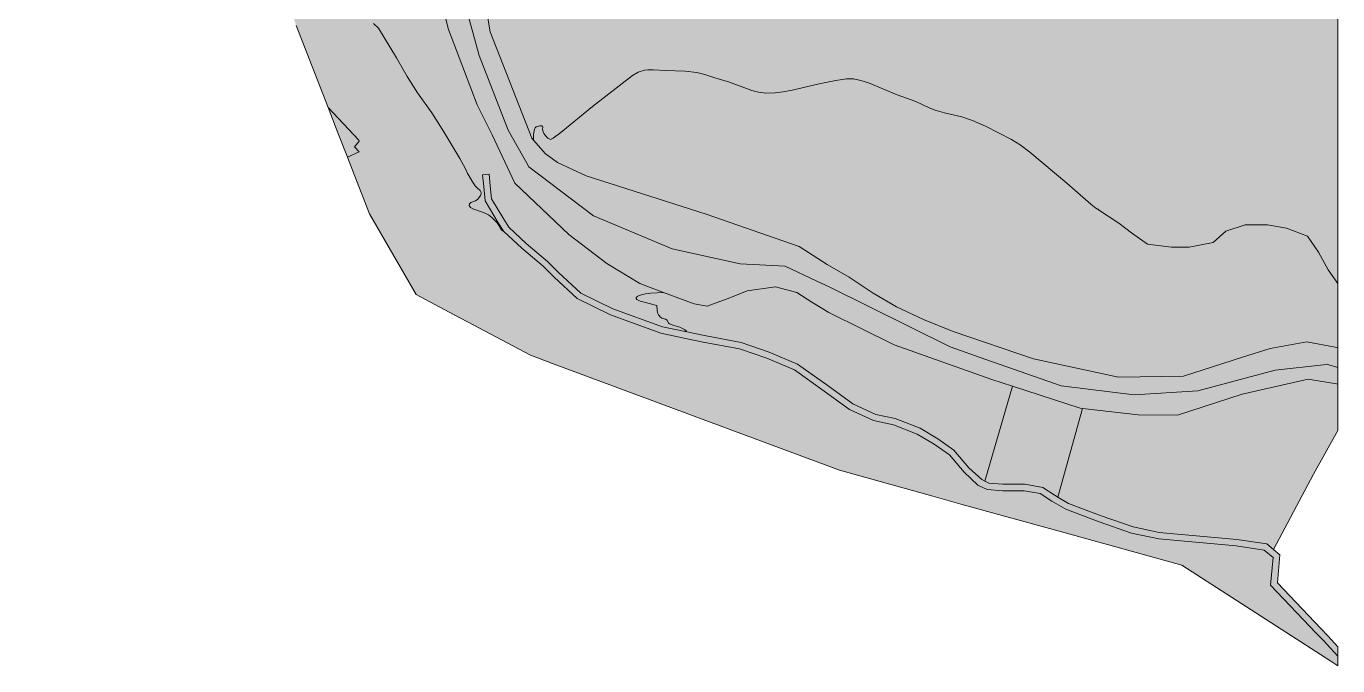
# Model space of a CAD drawing. Header units: metres. Extents: x 541853 to 549675, y 1832829 to 1845715.
# Drawn here: x 548671 to 549675, y 1844516 to 1845006 of the extents above; entities that cross this region are included whole.
import ezdxf

# ---------------------------------------------------------------- set-up
doc = ezdxf.new("R2010")
doc.units = ezdxf.units.M
doc.header["$MEASUREMENT"] = 0
doc.layers.add('1', color=7, linetype='Continuous', lineweight=0)

msp = doc.modelspace()

# ---------------------------------------------------------------- hatches: boundary and pattern name
at = {"layer": '1', "linetype": 'Continuous', "lineweight": 0}
for color, points in [(92, [(549675.36, 1844808.9), (549668.01, 1844819.385), (549660.66, 1844832.855), (549652.08, 1844845.11), (549636.18, 1844851.23), (549621.48, 1844853.675), (549604.32, 1844853.675), (549589.62, 1844848.785), (549579.84, 1844840.205), (549561.45, 1844836.53), (549547.98, 1844836.53), (549529.62, 1844838.975), (549517.35, 1844847.555), (549507.57, 1844854.905), (549491.97, 1844865.285), (549492.03, 1844865.765), (549491.31, 1844865.825), (549490.05, 1844866.515), (549486.09, 1844869.575), (549467.79, 1844885.745), (549439.53, 1844909.295), (549432.03, 1844914.995), (549425.55, 1844919.03), (549405.6, 1844929.215), (549395.64, 1844933.655), (549387.39, 1844936.4), (549374.07, 1844939.46), (549366.96, 1844941.485), (549362.49, 1844943.255), (549352.26, 1844948.22), (549337.98, 1844953.26), (549315.84, 1844962.395), (549309.96, 1844964.375), (549304.44, 1844965.485), (549299.1, 1844965.455), (549290.97, 1844964.27), (549278.07, 1844961.69), (549257.4, 1844956.935), (549250.53, 1844955.585), (549244.44, 1844954.835), (549237.39, 1844954.655), (549231.63, 1844955.345), (549226.59, 1844956.515), (549209.49, 1844963.025), (549198.21, 1844966.415), (549190.62, 1844968.965), (549184.41, 1844970.51), (549175.41, 1844971.44), (549160.29, 1844971.875), (549151.02, 1844972.52), (549146.76, 1844972.535), (549144.3, 1844972.205), (549139.59, 1844970.69), (549135.12, 1844968.005), (549104.58, 1844944.275), (549080.13, 1844924.325), (549074.49, 1844920.215), (549072.96, 1844919.285), (549072.21, 1844919.105), (549070.41, 1844920.095), (549069.24, 1844921.085), (549067.11, 1844923.755), (549066.33, 1844925.705), (549066.21, 1844927.085), (549066.51, 1844928.465), (549066.24, 1844929.065), (549065.61, 1844929.5), (549064.11, 1844929.65), (549061.32, 1844928.795), (549060.48, 1844928.045), (549059.97, 1844927.085), (549059.31, 1844923.11), (549059.25, 1844918.685), (549057.93, 1844920.23), (549026.22, 1845001.575), (549018.81, 1845045.345), (549015.27, 1845058.725), (549011.28, 1845072.465), (549003.51, 1845083.745), (548994.06, 1845095.655), (548997.42, 1845091.425), (549000.57, 1845091.2), (549002.85, 1845091.5), (549004.14, 1845091.95), (549007.53, 1845093.825), (549009, 1845094.08), (549014.79, 1845094.035), (549017.91, 1845093.735), (549021.69, 1845092.985), (549024.18, 1845092.985), (549034.77, 1845095.67), (549039.18, 1845097.89), (549040.8, 1845098.19), (549042.24, 1845097.845), (549044.61, 1845095.475), (549046.17, 1845094.8), (549050.94, 1845094.125), (549053.64, 1845093.465), (549056.43, 1845093.315), (549058.53, 1845093.825), (549059.58, 1845094.44), (549059.76, 1845094.68), (549058.47, 1845091.62), (549058.02, 1845089.43), (549058.29, 1845087.525), (549059.07, 1845086.25), (549059.85, 1845085.515), (549061.41, 1845084.555), (549064.14, 1845083.565), (549067.44, 1845082.815), (549071.13, 1845082.425), (549075.51, 1845082.455), (549079.41, 1845082.845), (549082.8, 1845083.595), (549085.56, 1845084.63), (549087.27, 1845085.545), (549089.67, 1845087.255), (549091.08, 1845088.59), (549092.97, 1845090.825), (549094.89, 1845093.72), (549097.38, 1845099.6), (549100.68, 1845114.525), (549103.59, 1845124.395), (549106.38, 1845130.965), (549114.45, 1845145.755), (549121.2, 1845159.165), (549129, 1845173.88), (549133.02, 1845180.27), (549141.93, 1845192.735), (549146.82, 1845198.375), (549153.48, 1845204.18), (549191.4, 1845232.35), (549196.89, 1845236.805), (549202.89, 1845242.265), (549206.67, 1845244.785), (549211.2, 1845246.63), (549215.76, 1845247.77), (549220.56, 1845248.325), (549226.32, 1845248.52), (549230.01, 1845248.325), (549234.66, 1845247.305), (549237.81, 1845245.85), (549239.76, 1845244.395), (549240.99, 1845242.97), (549242.13, 1845240.9), (549244.95, 1845232.935), (549248.94, 1845224.715), (549252.51, 1845215.445), (549253.8, 1845210.135), (549254.76, 1845200.205), (549255.81, 1845196.68), (549257.28, 1845194.61), (549258.96, 1845193.185), (549260.94, 1845192.165), (549262.65, 1845191.835), (549264.24, 1845191.85), (549266.46, 1845192.255), (549271.05, 1845193.95), (549275.61, 1845196.41), (549279.24, 1845198.765), (549284.31, 1845202.47), (549290.13, 1845207.195), (549307.86, 1845223.155), (549314.28, 1845228.495), (549318.54, 1845231.555), (549322.29, 1845233.88), (549324.27, 1845234.765), (549325.08, 1845234.78), (549325.23, 1845234.54), (549325.44, 1845234.015), (549325.14, 1845232.425), (549322.44, 1845223.485), (549320.34, 1845217.605), (549318.03, 1845212.4), (549312.99, 1845203.385), (549309.6, 1845198.42), (549304.71, 1845192), (549299.94, 1845186.375), (549293.1, 1845178.89), (549280.89, 1845166.575), (549272.58, 1845159.27), (549252.36, 1845142.845), (549249.36, 1845140.1), (549246.3, 1845136.56), (549244.92, 1845134.325), (549243.72, 1845131.685), (549243.09, 1845128.625), (549243.15, 1845126.345), (549243.6, 1845124.05), (549244.44, 1845121.815), (549245.58, 1845119.61), (549247.26, 1845117.135), (549249.39, 1845114.855), (549252.45, 1845112.56), (549256.5, 1845110.355), (549263.76, 1845107.52), (549276.96, 1845104.025), (549283.17, 1845102.03), (549287.37, 1845100.215), (549291.78, 1845097.845), (549295.35, 1845095.355), (549298.92, 1845092.13), (549304.95, 1845085.755), (549314.04, 1845075.075), (549318.99, 1845070.335), (549325.08, 1845065.925), (549334.41, 1845060.825), (549342.21, 1845057.3), (549357.54, 1845051.195), (549366.69, 1845047.13), (549371.19, 1845044.775), (549385.35, 1845036.42), (549392.58, 1845032.835), (549399.09, 1845030.105), (549416.43, 1845023.685), (549428.52, 1845019.875), (549433.74, 1845018.735), (549438.3, 1845018.09), (549442.83, 1845017.805), (549446.01, 1845017.865), (549452.28, 1845018.81), (549458.25, 1845020.85), (549463.77, 1845023.985), (549469.44, 1845028.335), (549474.75, 1845033.315), (549481.11, 1845040.305), (549486.15, 1845046.755), (549494.1, 1845058.23), (549498.57, 1845065.4), (549502.95, 1845073.665), (549504.75, 1845077.985), (549506.01, 1845082.23), (549506.91, 1845087.81), (549506.79, 1845091.635), (549505.86, 1845095.535), (549503.97, 1845099.345), (549501.27, 1845102.765), (549497.22, 1845106.665), (549493.83, 1845109.56), (549490.02, 1845112.155), (549486.39, 1845114.12), (549482.46, 1845115.545), (549478.8, 1845116.265), (549474.96, 1845116.505), (549470.31, 1845116.415), (549459.81, 1845115.245), (549453.18, 1845114.045), (549447.12, 1845112.53), (549438.24, 1845109.68), (549419.31, 1845102.51), (549412.62, 1845100.35), (549407.25, 1845099.03), (549399.9, 1845097.725), (549392.67, 1845096.975), (549384.96, 1845097.095), (549381.27, 1845097.605), (549374.73, 1845099.435), (549368.52, 1845102.195), (549363.24, 1845105.345), (549357.99, 1845109.47), (549353.49, 1845114.21), (549348.66, 1845120.945), (549344.82, 1845127.995), (549342.69, 1845134.16), (549341.79, 1845139.875), (549341.79, 1845141.975), (549342.3, 1845145.65), (549343.23, 1845148.785), (549344.28, 1845151.365), (549347.97, 1845157.965), (549351.87, 1845163.365), (549356.76, 1845169.005), (549373.14, 1845184.665), (549379.17, 1845191.055), (549385.05, 1845198.765), (549389.88, 1845206.85), (549393.81, 1845215.46), (549394.92, 1845218.625), (549396.15, 1845223.395), (549396.75, 1845227.625), (549396.87, 1845231.135), (549396.51, 1845234.03), (549395.58, 1845235.665), (549395.79, 1845236.115), (549397.08, 1845236.775), (549402, 1845238.56), (549404.91, 1845239.325), (549405.9, 1845239.865), (549409.62, 1845243.255), (549414.18, 1845248.79), (549416.64, 1845250.725), (549419.13, 1845252.255), (549421.05, 1845253.995), (549423.3, 1845255.375), (549424.65, 1845256.515), (549425.16, 1845257.415), (549425.64, 1845259.575), (549425.49, 1845261.81), (549424.98, 1845264.195), (549425.07, 1845266.85), (549427.35, 1845271.965), (549426.75, 1845271.89), (549426.18, 1845272.205), (549424.38, 1845273.825), (549422.07, 1845276.69), (549439.5, 1845276.36), (549448.05, 1845332.715), (549554.82, 1845355.62), (549596.79, 1845395.58), (549657.06, 1845478.56), (549670.74, 1845508.185), (549675.36, 1845509.07), (549675.36, 1845297.72), (549675.15, 1845297.705), (549667.89, 1845296.625), (549661.32, 1845295.05), (549657.45, 1845293.775), (549653.67, 1845292.26), (549648.84, 1845289.92), (549643.71, 1845286.905), (549631.59, 1845279.015), (549618.24, 1845269.745), (549610.17, 1845263.37), (549605.31, 1845259.005), (549602.67, 1845256.305), (549600, 1845253.02), (549597.75, 1845249.63), (549595.92, 1845246.195), (549594.57, 1845242.775), (549594.15, 1845241.29), (549593.67, 1845237.33), (549594, 1845233.475), (549594.99, 1845229.095), (549598.14, 1845219.27), (549599.49, 1845216.24), (549601.92, 1845211.89), (549605.55, 1845206.985), (549608.28, 1845204.165), (549610.83, 1845202.005), (549613.14, 1845200.4), (549616.14, 1845198.75), (549623.22, 1845195.9), (549638.52, 1845191.22), (549647.88, 1845189.015), (549651.78, 1845188.475), (549656.43, 1845188.205), (549665.82, 1845188.595), (549671.79, 1845189.315), (549675.36, 1845189.975)]), (53, [(549519.36, 1844723.46), (549463.47, 1844730.45), (549405.81, 1844750.685), (549378.36, 1844760.315), (549286.26, 1844806.08), (549275.88, 1844810.895), (549251.97, 1844821.965), (549217.68, 1844823.87), (549165.6, 1844835.315), (549105.24, 1844860.725), (549055.71, 1844898.225), (549054.21, 1844900.85), (549039.84, 1844926.185), (549017.61, 1844983.365), (548999.67, 1845049.47), (548987.91, 1845081.24), (548971.29, 1845108.225), (548963.46, 1845120.96), (548946.63, 1845142.56), (548912.16, 1845171.66), (548863.62, 1845211.305), (548825.73, 1845234.36), (548792.28, 1845255.15), (548812.68, 1845261.855), (548839.53, 1845246.405), (548857.29, 1845232.605), (548866.32, 1845224.7), (548880.78, 1845213.165), (548891.13, 1845204.195), (548902.17, 1845196.125), (548914.08, 1845187.755), (548925.12, 1845179.67), (548935.74, 1845171.96), (548947.5, 1845161.13), (548947.62, 1845160.98), (548956.17, 1845150.96), (548965.77, 1845137.85), (548973.57, 1845124.35), (548975.4, 1845120.705), (548985.15, 1845106.395), (548994.06, 1845095.655), (549003.51, 1845083.745), (549011.28, 1845072.465), (549015.27, 1845058.725), (549018.81, 1845045.345), (549026.22, 1845001.575), (549057.93, 1844920.23), (549059.25, 1844918.685), (549064.95, 1844912.1), (549068.19, 1844908.425), (549077.7, 1844901.585), (549099.72, 1844891.31), (549191.67, 1844861.79), (549262.77, 1844837.205), (549284.22, 1844823.42), (549301.14, 1844813.58), (549319.53, 1844801.475), (549337.35, 1844790.93), (549358.11, 1844781.315), (549380.64, 1844772.12), (549442.23, 1844751.12), (549507.48, 1844737.035), (549557.25, 1844737.8), (549602.43, 1844752.455), (549623.61, 1844758.905), (549651.78, 1844764.125), (549673.35, 1844760.075), (549675.36, 1844759.445), (549675.36, 1844744.595), (549668.46, 1844746.635), (549667.35, 1844746.965), (549664.38, 1844746.635), (549627.33, 1844742.525), (549568.26, 1844726.64)]), (251, [(549176.67, 1844771.73), (549158.16, 1844775.63), (549120.12, 1844789.505), (549095.55, 1844801.4), (549078.51, 1844817.255), (549070.02, 1844825.745), (549053.79, 1844839.56), (549040.44, 1844851.83), (549036.48, 1844857.98), (549027.06, 1844873.76), (549026.19, 1844883.615), (549025.32, 1844892.615), (549020.34, 1844892.12), (549021.21, 1844883.165), (549022.17, 1844872.185), (549032.22, 1844855.355), (549036.51, 1844848.68), (549035.34, 1844849.37), (549034.35, 1844850.525), (549032.88, 1844853.33), (549031.59, 1844855.175), (549027.36, 1844859.405), (549024.78, 1844861.355), (549021.09, 1844863.26), (549012.96, 1844866.005), (549010.95, 1844866.905), (549010.02, 1844868.645), (549010.29, 1844869.935), (549011.4, 1844870.895), (549014.97, 1844872.08), (549016.62, 1844873.295), (549018.72, 1844876.175), (549019.26, 1844877.48), (549019.29, 1844878.38), (549018.39, 1844879.955), (549016.05, 1844882.055), (549014.64, 1844883.705), (549012.57, 1844886.615), (549009.75, 1844891.565), (549008.67, 1844893.005), (549007.14, 1844896.5), (549002.91, 1844904.435), (548990.67, 1844924.97), (548981.43, 1844939.505), (548970.48, 1844954.835), (548962.65, 1844967.45), (548954.43, 1844981.7), (548940.57, 1845004.23), (548936.67, 1845008.025), (548932.47, 1845010.635), (548926.8, 1845012.81), (548917.86, 1845014.895), (548916.72, 1845015.315), (548916.75, 1845015.555), (548916.51, 1845016.425), (548914.65, 1845018.09), (548911.83, 1845019.785), (548908.11, 1845021.585), (548893.77, 1845027.675), (548888.19, 1845029.535), (548901.45, 1845044.655), (548896.86, 1845048.495), (548885.07, 1845068.175), (548848.02, 1845098.835), (548845.17, 1845101.205), (548843.88, 1845103.305), (548839.23, 1845110.955), (548815.65, 1845149.685), (548784.06, 1845163.965), (548766.42, 1845154.875), (548764.65, 1845155.955), (548750.61, 1845159.105), (548718.33, 1845166.35), (548682.39, 1845207.6), (548682.42, 1845208.86), (548670.75, 1845200.025), (548672.4, 1845201.66), (548702.55, 1845224.115), (548724.6, 1845232.905), (548771.1, 1845248.19), (548800.11, 1845235.245), (548819.88, 1845225.315), (548838.03, 1845211.965), (548855.46, 1845197.73), (548879.37, 1845178.515), (548949.81, 1845121.845), (548963.91, 1845102.975), (548977.14, 1845070.215), (548994.24, 1845003.435), (549006.42, 1844971.155), (549016.23, 1844945.505), (549027.54, 1844922.66), (549045.09, 1844885.73), (549086.46, 1844846.22), (549115.53, 1844824.17), (549140.79, 1844808.795), (549158.79, 1844802.03), (549149.28, 1844801.355), (549145.02, 1844800.815), (549142.11, 1844800.215), (549139.83, 1844799.435), (549138.66, 1844798.76), (549137.94, 1844797.785), (549137.94, 1844797.29), (549138.45, 1844796.57), (549140.97, 1844795.355), (549153.9, 1844792.025), (549153.96, 1844788.56), (549154.32, 1844786.37), (549155.01, 1844784.735), (549156.21, 1844783.295), (549157.68, 1844782.335), (549160.47, 1844781.42), (549161.58, 1844780.805), (549162.84, 1844778.48), (549163.59, 1844777.835), (549166.89, 1844776.62), (549171.42, 1844775.48), (549175.08, 1844773.515), (549176.43, 1844772.36)]), (53, [(549552.6, 1844708.085), (549522.57, 1844708.325), (549479.73, 1844713.02), (549478.02, 1844713.215), (549426.18, 1844730.195), (549410.43, 1844735.355), (549335.46, 1844761.935), (549285.63, 1844786.685), (549272.55, 1844794.53), (549260.97, 1844801.94), (549244.68, 1844806.17), (549222.93, 1844803.095), (549209.73, 1844797.95), (549192.45, 1844791.335), (549182.28, 1844793.225), (549158.79, 1844802.03), (549140.79, 1844808.795), (549115.53, 1844824.17), (549086.46, 1844846.22), (549045.09, 1844885.73), (549027.54, 1844922.66), (549016.23, 1844945.505), (549006.42, 1844971.155), (548994.24, 1845003.435), (548977.14, 1845070.215), (548963.91, 1845102.975), (548949.81, 1845121.845), (548879.37, 1845178.515), (548855.46, 1845197.73), (548838.03, 1845211.965), (548819.88, 1845225.315), (548800.11, 1845235.245), (548771.1, 1845248.19), (548792.28, 1845255.15), (548825.73, 1845234.36), (548863.62, 1845211.305), (548912.16, 1845171.66), (548946.63, 1845142.56), (548963.46, 1845120.96), (548971.29, 1845108.225), (548987.91, 1845081.24), (548999.67, 1845049.47), (549017.61, 1844983.365), (549039.84, 1844926.185), (549054.21, 1844900.85), (549055.71, 1844898.225), (549105.24, 1844860.725), (549165.6, 1844835.315), (549217.68, 1844823.87), (549251.97, 1844821.965), (549275.88, 1844810.895), (549286.26, 1844806.08), (549378.36, 1844760.315), (549405.81, 1844750.685), (549463.47, 1844730.45), (549519.36, 1844723.46), (549568.26, 1844726.64), (549627.33, 1844742.525), (549664.38, 1844746.635), (549667.35, 1844746.965), (549668.46, 1844746.635), (549675.36, 1844744.595), (549675.36, 1844731.785), (549674.37, 1844732.025), (549652.68, 1844735.445), (549602.1, 1844724.03)]), (251, [(549507.48, 1844737.035), (549442.23, 1844751.12), (549380.64, 1844772.12), (549358.11, 1844781.315), (549337.35, 1844790.93), (549319.53, 1844801.475), (549301.14, 1844813.58), (549284.22, 1844823.42), (549262.77, 1844837.205), (549191.67, 1844861.79), (549099.72, 1844891.31), (549077.7, 1844901.585), (549068.19, 1844908.425), (549064.95, 1844912.1), (549059.25, 1844918.685), (549059.31, 1844923.11), (549059.97, 1844927.085), (549060.48, 1844928.045), (549061.32, 1844928.795), (549064.11, 1844929.65), (549065.61, 1844929.5), (549066.24, 1844929.065), (549066.51, 1844928.465), (549066.21, 1844927.085), (549066.33, 1844925.705), (549067.11, 1844923.755), (549069.24, 1844921.085), (549070.41, 1844920.095), (549072.21, 1844919.105), (549072.96, 1844919.285), (549074.49, 1844920.215), (549080.13, 1844924.325), (549104.58, 1844944.275), (549135.12, 1844968.005), (549139.59, 1844970.69), (549144.3, 1844972.205), (549146.76, 1844972.535), (549151.02, 1844972.52), (549160.29, 1844971.875), (549175.41, 1844971.44), (549184.41, 1844970.51), (549190.62, 1844968.965), (549198.21, 1844966.415), (549209.49, 1844963.025), (549226.59, 1844956.515), (549231.63, 1844955.345), (549237.39, 1844954.655), (549244.44, 1844954.835), (549250.53, 1844955.585), (549257.4, 1844956.935), (549278.07, 1844961.69), (549290.97, 1844964.27), (549299.1, 1844965.455), (549304.44, 1844965.485), (549309.96, 1844964.375), (549315.84, 1844962.395), (549337.98, 1844953.26), (549352.26, 1844948.22), (549362.49, 1844943.255), (549366.96, 1844941.485), (549374.07, 1844939.46), (549387.39, 1844936.4), (549395.64, 1844933.655), (549405.6, 1844929.215), (549425.55, 1844919.03), (549432.03, 1844914.995), (549439.53, 1844909.295), (549467.79, 1844885.745), (549486.09, 1844869.575), (549490.05, 1844866.515), (549491.31, 1844865.825), (549492.03, 1844865.765), (549491.97, 1844865.285), (549507.57, 1844854.905), (549517.35, 1844847.555), (549529.62, 1844838.975), (549547.98, 1844836.53), (549561.45, 1844836.53), (549579.84, 1844840.205), (549589.62, 1844848.785), (549604.32, 1844853.675), (549621.48, 1844853.675), (549636.18, 1844851.23), (549652.08, 1844845.11), (549660.66, 1844832.855), (549668.01, 1844819.385), (549675.36, 1844808.9), (549675.36, 1844759.445), (549673.35, 1844760.075), (549651.78, 1844764.125), (549623.61, 1844758.905), (549602.43, 1844752.455), (549557.25, 1844737.8)]), (53, [(548916.81, 1844905.545), (548909.55, 1844924.115), (548901.96, 1844943.6), (548925.51, 1844918.55), (548925.69, 1844917.785), (548922.21, 1844913.435), (548925.72, 1844909.535)]), (252, [(549675.36, 1844523.3), (549664.05, 1844535.585), (549658.74, 1844541.105), (549623.91, 1844577.72), (549625.8, 1844598.855), (549618.87, 1844604.645), (549597.45, 1844607.825), (549538.23, 1844613.27), (549517.41, 1844617.725), (549492.51, 1844626.185), (549467.07, 1844635.875), (549456.27, 1844642.1), (549447.51, 1844647.95), (549435.09, 1844650.08), (549418.71, 1844650.08), (549406.83, 1844650.965), (549399.78, 1844654.49), (549389.13, 1844664.3), (549377.85, 1844677.53), (549366.24, 1844685.765), (549353.28, 1844693.4), (549335.01, 1844700.645), (549319.86, 1844703.825), (549301.47, 1844712.195), (549282.06, 1844726.355), (549259.14, 1844742.675), (549237.99, 1844751.525), (549217.11, 1844758.875), (549189.3, 1844763.975), (549175.83, 1844766.795), (549169.86, 1844768.055), (549156.78, 1844770.815), (549118.17, 1844784.9), (549092.7, 1844797.23), (549075.03, 1844813.655), (549066.63, 1844822.07), (549050.49, 1844835.81), (549036.57, 1844848.575), (549032.22, 1844855.355), (549022.17, 1844872.185), (549021.21, 1844883.165), (549020.34, 1844892.12), (549025.32, 1844892.615), (549026.19, 1844883.615), (549027.06, 1844873.76), (549036.48, 1844857.98), (549040.44, 1844851.83), (549053.79, 1844839.56), (549070.02, 1844825.745), (549078.51, 1844817.255), (549095.55, 1844801.4), (549120.12, 1844789.505), (549158.16, 1844775.63), (549176.67, 1844771.73), (549190.26, 1844768.88), (549218.4, 1844763.735), (549239.79, 1844756.19), (549261.6, 1844747.07), (549284.97, 1844730.42), (549303.99, 1844716.545), (549321.42, 1844708.61), (549336.45, 1844705.445), (549355.47, 1844697.915), (549368.97, 1844689.965), (549381.24, 1844681.25), (549392.73, 1844667.765), (549402.63, 1844658.645), (549405.06, 1844657.445), (549408.18, 1844655.87), (549418.89, 1844655.075), (549435.54, 1844655.075), (549449.4, 1844652.705), (549458.91, 1844646.345), (549461.04, 1844645.115), (549469.23, 1844640.405), (549494.19, 1844630.895), (549518.76, 1844622.555), (549538.68, 1844618.25), (549598.05, 1844612.775), (549621.03, 1844609.385), (549626.01, 1844605.2), (549630.99, 1844601.015), (549629.1, 1844579.52), (549662.28, 1844544.6), (549667.68, 1844539.035), (549675.36, 1844530.68)]), (43, [(549626.01, 1844605.2), (549621.03, 1844609.385), (549598.05, 1844612.775), (549538.68, 1844618.25), (549518.76, 1844622.555), (549494.19, 1844630.895), (549469.23, 1844640.405), (549461.04, 1844645.115), (549479.73, 1844713.02), (549522.57, 1844708.325), (549552.6, 1844708.085), (549602.1, 1844724.03), (549652.68, 1844735.445), (549674.37, 1844732.025), (549675.36, 1844731.785), (549675.36, 1844696.19), (549656.7, 1844662.695)]), (43, [(549461.04, 1844645.115), (549458.91, 1844646.345), (549449.4, 1844652.705), (549435.54, 1844655.075), (549418.89, 1844655.075), (549408.18, 1844655.87), (549405.06, 1844657.445), (549426.18, 1844730.195), (549478.02, 1844713.215), (549479.73, 1844713.02)])]:
    msp.add_hatch(color=color, dxfattribs=at).paths.add_polyline_path(points)
h = msp.add_hatch(dxfattribs=at)
h.set_pattern_fill('ANSI33', color=188, scale=10, style=0)
h.paths.add_polyline_path([(549675.36, 1844516.07), (549669.99, 1844519.535), (549556.02, 1844593.05), (549461.85, 1844619.135), (549386.73, 1844639.94), (549365.22, 1844645.895), (549293.58, 1844665.74), (549075.24, 1844746.995), (549056.97, 1844753.805), (548990.91, 1844788.95), (548969.55, 1844800.335), (548933.7, 1844862.18), (548921.91, 1844892.39), (548916.81, 1844905.545), (548925.72, 1844909.535), (548922.21, 1844913.435), (548925.69, 1844917.785), (548925.51, 1844918.55), (548901.96, 1844943.6), (548877.48, 1845006.405), (548870.82, 1845025.65), (548876.58, 1845027.915), (548887.92, 1845029.22), (548888.19, 1845029.535), (548893.77, 1845027.675), (548908.11, 1845021.585), (548911.83, 1845019.785), (548914.65, 1845018.09), (548916.51, 1845016.425), (548916.75, 1845015.555), (548916.72, 1845015.315), (548917.86, 1845014.895), (548926.8, 1845012.81), (548932.47, 1845010.635), (548936.67, 1845008.025), (548940.57, 1845004.23), (548954.43, 1844981.7), (548962.65, 1844967.45), (548970.48, 1844954.835), (548981.43, 1844939.505), (548990.67, 1844924.97), (549002.91, 1844904.435), (549007.14, 1844896.5), (549008.67, 1844893.005), (549009.75, 1844891.565), (549012.57, 1844886.615), (549014.64, 1844883.705), (549016.05, 1844882.055), (549018.39, 1844879.955), (549019.29, 1844878.38), (549019.26, 1844877.48), (549018.72, 1844876.175), (549016.62, 1844873.295), (549014.97, 1844872.08), (549011.4, 1844870.895), (549010.29, 1844869.935), (549010.02, 1844868.645), (549010.95, 1844866.905), (549012.96, 1844866.005), (549021.09, 1844863.26), (549024.78, 1844861.355), (549027.36, 1844859.405), (549031.59, 1844855.175), (549032.88, 1844853.33), (549034.35, 1844850.525), (549035.34, 1844849.37), (549036.51, 1844848.68), (549036.57, 1844848.575), (549050.49, 1844835.81), (549066.63, 1844822.07), (549075.03, 1844813.655), (549092.7, 1844797.23), (549118.17, 1844784.9), (549156.78, 1844770.815), (549169.86, 1844768.055), (549175.83, 1844766.795), (549189.3, 1844763.975), (549217.11, 1844758.875), (549237.99, 1844751.525), (549259.14, 1844742.675), (549282.06, 1844726.355), (549301.47, 1844712.195), (549319.86, 1844703.825), (549335.01, 1844700.645), (549353.28, 1844693.4), (549366.24, 1844685.765), (549377.85, 1844677.53), (549389.13, 1844664.3), (549399.78, 1844654.49), (549406.83, 1844650.965), (549418.71, 1844650.08), (549435.09, 1844650.08), (549447.51, 1844647.95), (549456.27, 1844642.1), (549467.07, 1844635.875), (549492.51, 1844626.185), (549517.41, 1844617.725), (549538.23, 1844613.27), (549597.45, 1844607.825), (549618.87, 1844604.645), (549625.8, 1844598.855), (549623.91, 1844577.72), (549658.74, 1844541.105), (549664.05, 1844535.585), (549675.36, 1844523.3)])
h = msp.add_hatch(dxfattribs=at)
h.set_pattern_fill('ANSI33', color=188, scale=10, style=0)
h.paths.add_polyline_path([(549405.06, 1844657.445), (549402.63, 1844658.645), (549392.73, 1844667.765), (549381.24, 1844681.25), (549368.97, 1844689.965), (549355.47, 1844697.915), (549336.45, 1844705.445), (549321.42, 1844708.61), (549303.99, 1844716.545), (549284.97, 1844730.42), (549261.6, 1844747.07), (549239.79, 1844756.19), (549218.4, 1844763.735), (549190.26, 1844768.88), (549176.67, 1844771.73), (549176.43, 1844772.36), (549175.08, 1844773.515), (549171.42, 1844775.48), (549166.89, 1844776.62), (549163.59, 1844777.835), (549162.84, 1844778.48), (549161.58, 1844780.805), (549160.47, 1844781.42), (549157.68, 1844782.335), (549156.21, 1844783.295), (549155.01, 1844784.735), (549154.32, 1844786.37), (549153.96, 1844788.56), (549153.9, 1844792.025), (549140.97, 1844795.355), (549138.45, 1844796.57), (549137.94, 1844797.29), (549137.94, 1844797.785), (549138.66, 1844798.76), (549139.83, 1844799.435), (549142.11, 1844800.215), (549145.02, 1844800.815), (549149.28, 1844801.355), (549158.79, 1844802.03), (549182.28, 1844793.225), (549192.45, 1844791.335), (549209.73, 1844797.95), (549222.93, 1844803.095), (549244.68, 1844806.17), (549260.97, 1844801.94), (549272.55, 1844794.53), (549285.63, 1844786.685), (549335.46, 1844761.935), (549410.43, 1844735.355), (549426.18, 1844730.195)])

# ---------------------------------------------------------------- linework, layer by layer
at = {"layer": '1', "color": 7, "linetype": 'Continuous', "lineweight": 0, "flags": 128}
for points in [[(549675.36, 1845189.975), (549675.36, 1844808.9), (549668.01, 1844819.385), (549660.66, 1844832.855), (549652.08, 1844845.11), (549636.18, 1844851.23), (549621.48, 1844853.675), (549604.32, 1844853.675), (549589.62, 1844848.785), (549579.84, 1844840.205), (549561.45, 1844836.53), (549547.98, 1844836.53), (549529.62, 1844838.975), (549517.35, 1844847.555), (549507.57, 1844854.905), (549491.97, 1844865.285), (549492.03, 1844865.765), (549491.31, 1844865.825), (549490.05, 1844866.515), (549486.09, 1844869.575), (549467.79, 1844885.745), (549439.53, 1844909.295), (549432.03, 1844914.995), (549425.55, 1844919.03), (549405.6, 1844929.215), (549395.64, 1844933.655), (549387.39, 1844936.4), (549374.07, 1844939.46), (549366.96, 1844941.485), (549362.49, 1844943.255), (549352.26, 1844948.22), (549337.98, 1844953.26), (549315.84, 1844962.395), (549309.96, 1844964.375), (549304.44, 1844965.485), (549299.1, 1844965.455), (549290.97, 1844964.27), (549278.07, 1844961.69), (549257.4, 1844956.935), (549250.53, 1844955.585), (549244.44, 1844954.835), (549237.39, 1844954.655), (549231.63, 1844955.345), (549226.59, 1844956.515), (549209.49, 1844963.025), (549198.21, 1844966.415), (549190.62, 1844968.965), (549184.41, 1844970.51), (549175.41, 1844971.44), (549160.29, 1844971.875), (549151.02, 1844972.52), (549146.76, 1844972.535), (549144.3, 1844972.205), (549139.59, 1844970.69), (549135.12, 1844968.005), (549104.58, 1844944.275), (549080.13, 1844924.325), (549074.49, 1844920.215), (549072.96, 1844919.285), (549072.21, 1844919.105), (549070.41, 1844920.095), (549069.24, 1844921.085), (549067.11, 1844923.755), (549066.33, 1844925.705), (549066.21, 1844927.085), (549066.51, 1844928.465), (549066.24, 1844929.065), (549065.61, 1844929.5), (549064.11, 1844929.65), (549061.32, 1844928.795), (549060.48, 1844928.045), (549059.97, 1844927.085), (549059.31, 1844923.11), (549059.25, 1844918.685), (549057.93, 1844920.23), (549026.22, 1845001.575), (549018.81, 1845045.345)], [(548977.14, 1845070.215), (548994.24, 1845003.435), (549006.42, 1844971.155), (549016.23, 1844945.505), (549027.54, 1844922.66), (549045.09, 1844885.73), (549086.46, 1844846.22), (549115.53, 1844824.17), (549140.79, 1844808.795), (549158.79, 1844802.03), (549149.28, 1844801.355), (549145.02, 1844800.815), (549142.11, 1844800.215), (549139.83, 1844799.435), (549138.66, 1844798.76), (549137.94, 1844797.785), (549137.94, 1844797.29), (549138.45, 1844796.57), (549140.97, 1844795.355), (549153.9, 1844792.025), (549153.96, 1844788.56), (549154.32, 1844786.37), (549155.01, 1844784.735), (549156.21, 1844783.295), (549157.68, 1844782.335), (549160.47, 1844781.42), (549161.58, 1844780.805), (549162.84, 1844778.48), (549163.59, 1844777.835), (549166.89, 1844776.62), (549171.42, 1844775.48), (549175.08, 1844773.515), (549176.43, 1844772.36), (549176.67, 1844771.73), (549158.16, 1844775.63), (549120.12, 1844789.505), (549095.55, 1844801.4), (549078.51, 1844817.255), (549070.02, 1844825.745), (549053.79, 1844839.56), (549040.44, 1844851.83), (549036.48, 1844857.98), (549027.06, 1844873.76), (549026.19, 1844883.615), (549025.32, 1844892.615), (549020.34, 1844892.12), (549021.21, 1844883.165), (549022.17, 1844872.185), (549032.22, 1844855.355), (549036.51, 1844848.68), (549036.51, 1844848.68), (549035.34, 1844849.37), (549034.35, 1844850.525), (549032.88, 1844853.33), (549031.59, 1844855.175), (549027.36, 1844859.405), (549024.78, 1844861.355), (549021.09, 1844863.26), (549012.96, 1844866.005), (549010.95, 1844866.905), (549010.02, 1844868.645), (549010.29, 1844869.935), (549011.4, 1844870.895), (549014.97, 1844872.08), (549016.62, 1844873.295), (549018.72, 1844876.175), (549019.26, 1844877.48), (549019.29, 1844878.38), (549018.39, 1844879.955), (549016.05, 1844882.055), (549014.64, 1844883.705), (549012.57, 1844886.615), (549009.75, 1844891.565), (549008.67, 1844893.005), (549007.14, 1844896.5), (549002.91, 1844904.435), (548990.67, 1844924.97), (548981.43, 1844939.505), (548970.48, 1844954.835), (548962.65, 1844967.45), (548954.43, 1844981.7), (548940.57, 1845004.23), (548936.67, 1845008.025)], [(548999.67, 1845049.47), (549017.61, 1844983.365), (549039.84, 1844926.185), (549054.21, 1844900.85), (549055.71, 1844898.225), (549105.24, 1844860.725), (549165.6, 1844835.315), (549217.68, 1844823.87), (549251.97, 1844821.965), (549275.88, 1844810.895), (549286.26, 1844806.08), (549378.36, 1844760.315), (549405.81, 1844750.685), (549463.47, 1844730.45), (549519.36, 1844723.46), (549568.26, 1844726.64), (549627.33, 1844742.525), (549664.38, 1844746.635), (549667.35, 1844746.965), (549668.46, 1844746.635), (549675.36, 1844744.595), (549675.36, 1844731.785), (549674.37, 1844732.025), (549652.68, 1844735.445), (549602.1, 1844724.03), (549552.6, 1844708.085), (549522.57, 1844708.325), (549479.73, 1844713.02), (549478.02, 1844713.215), (549426.18, 1844730.195), (549410.43, 1844735.355), (549335.46, 1844761.935), (549285.63, 1844786.685), (549272.55, 1844794.53), (549260.97, 1844801.94), (549244.68, 1844806.17), (549222.93, 1844803.095), (549209.73, 1844797.95), (549192.45, 1844791.335), (549182.28, 1844793.225), (549158.79, 1844802.03), (549140.79, 1844808.795), (549115.53, 1844824.17), (549086.46, 1844846.22), (549045.09, 1844885.73), (549027.54, 1844922.66), (549016.23, 1844945.505), (549006.42, 1844971.155), (548994.24, 1845003.435), (548977.14, 1845070.215)], [(549018.81, 1845045.345), (549026.22, 1845001.575), (549057.93, 1844920.23), (549059.25, 1844918.685), (549064.95, 1844912.1), (549068.19, 1844908.425), (549077.7, 1844901.585), (549099.72, 1844891.31), (549191.67, 1844861.79), (549262.77, 1844837.205), (549284.22, 1844823.42), (549301.14, 1844813.58), (549319.53, 1844801.475), (549337.35, 1844790.93), (549358.11, 1844781.315), (549380.64, 1844772.12), (549442.23, 1844751.12), (549507.48, 1844737.035), (549557.25, 1844737.8), (549602.43, 1844752.455), (549623.61, 1844758.905), (549651.78, 1844764.125), (549673.35, 1844760.075), (549675.36, 1844759.445), (549675.36, 1844744.595), (549668.46, 1844746.635), (549667.35, 1844746.965), (549664.38, 1844746.635), (549627.33, 1844742.525), (549568.26, 1844726.64), (549519.36, 1844723.46), (549463.47, 1844730.45), (549405.81, 1844750.685), (549378.36, 1844760.315), (549286.26, 1844806.08), (549275.88, 1844810.895), (549251.97, 1844821.965), (549217.68, 1844823.87), (549165.6, 1844835.315), (549105.24, 1844860.725), (549055.71, 1844898.225), (549054.21, 1844900.85), (549039.84, 1844926.185), (549017.61, 1844983.365), (548999.67, 1845049.47)], [(548936.67, 1845008.025), (548940.57, 1845004.23), (548954.43, 1844981.7), (548962.65, 1844967.45), (548970.48, 1844954.835), (548981.43, 1844939.505), (548990.67, 1844924.97), (549002.91, 1844904.435), (549007.14, 1844896.5), (549008.67, 1844893.005), (549009.75, 1844891.565), (549012.57, 1844886.615), (549014.64, 1844883.705), (549016.05, 1844882.055), (549018.39, 1844879.955), (549019.29, 1844878.38), (549019.26, 1844877.48), (549018.72, 1844876.175), (549016.62, 1844873.295), (549014.97, 1844872.08), (549011.4, 1844870.895), (549010.29, 1844869.935), (549010.02, 1844868.645), (549010.95, 1844866.905), (549012.96, 1844866.005), (549021.09, 1844863.26), (549024.78, 1844861.355), (549027.36, 1844859.405), (549031.59, 1844855.175), (549032.88, 1844853.33), (549034.35, 1844850.525), (549035.34, 1844849.37), (549036.51, 1844848.68), (549036.57, 1844848.575), (549050.49, 1844835.81), (549066.63, 1844822.07), (549075.03, 1844813.655), (549092.7, 1844797.23), (549118.17, 1844784.9), (549156.78, 1844770.815), (549169.86, 1844768.055), (549175.83, 1844766.795), (549189.3, 1844763.975), (549217.11, 1844758.875), (549237.99, 1844751.525), (549259.14, 1844742.675), (549282.06, 1844726.355), (549301.47, 1844712.195), (549319.86, 1844703.825), (549335.01, 1844700.645), (549353.28, 1844693.4), (549366.24, 1844685.765), (549377.85, 1844677.53), (549389.13, 1844664.3), (549399.78, 1844654.49), (549406.83, 1844650.965), (549418.71, 1844650.08), (549435.09, 1844650.08), (549447.51, 1844647.95), (549456.27, 1844642.1), (549467.07, 1844635.875), (549492.51, 1844626.185), (549517.41, 1844617.725), (549538.23, 1844613.27), (549597.45, 1844607.825), (549618.87, 1844604.645), (549625.8, 1844598.855), (549623.91, 1844577.72), (549658.74, 1844541.105), (549664.05, 1844535.585), (549675.36, 1844523.3), (549675.36, 1844516.07), (549669.99, 1844519.535), (549556.02, 1844593.05), (549461.85, 1844619.135), (549386.73, 1844639.94), (549365.22, 1844645.895), (549293.58, 1844665.74), (549075.24, 1844746.995), (549056.97, 1844753.805), (548990.91, 1844788.95), (548969.55, 1844800.335), (548933.7, 1844862.18), (548921.91, 1844892.39), (548916.81, 1844905.545), (548925.72, 1844909.535), (548922.21, 1844913.435), (548925.69, 1844917.785), (548925.51, 1844918.55), (548901.96, 1844943.6), (548877.48, 1845006.405)]]:
    msp.add_lwpolyline(points, dxfattribs=at)
for points in [[(549675.36, 1844808.9), (549675.36, 1844759.445), (549673.35, 1844760.075), (549651.78, 1844764.125), (549623.61, 1844758.905), (549602.43, 1844752.455), (549557.25, 1844737.8), (549507.48, 1844737.035), (549442.23, 1844751.12), (549380.64, 1844772.12), (549358.11, 1844781.315), (549337.35, 1844790.93), (549319.53, 1844801.475), (549301.14, 1844813.58), (549284.22, 1844823.42), (549262.77, 1844837.205), (549191.67, 1844861.79), (549099.72, 1844891.31), (549077.7, 1844901.585), (549068.19, 1844908.425), (549064.95, 1844912.1), (549059.25, 1844918.685), (549059.31, 1844923.11), (549059.97, 1844927.085), (549060.48, 1844928.045), (549061.32, 1844928.795), (549064.11, 1844929.65), (549065.61, 1844929.5), (549066.24, 1844929.065), (549066.51, 1844928.465), (549066.21, 1844927.085), (549066.33, 1844925.705), (549067.11, 1844923.755), (549069.24, 1844921.085), (549070.41, 1844920.095), (549072.21, 1844919.105), (549072.96, 1844919.285), (549074.49, 1844920.215), (549080.13, 1844924.325), (549104.58, 1844944.275), (549135.12, 1844968.005), (549139.59, 1844970.69), (549144.3, 1844972.205), (549146.76, 1844972.535), (549151.02, 1844972.52), (549160.29, 1844971.875), (549175.41, 1844971.44), (549184.41, 1844970.51), (549190.62, 1844968.965), (549198.21, 1844966.415), (549209.49, 1844963.025), (549226.59, 1844956.515), (549231.63, 1844955.345), (549237.39, 1844954.655), (549244.44, 1844954.835), (549250.53, 1844955.585), (549257.4, 1844956.935), (549278.07, 1844961.69), (549290.97, 1844964.27), (549299.1, 1844965.455), (549304.44, 1844965.485), (549309.96, 1844964.375), (549315.84, 1844962.395), (549337.98, 1844953.26), (549352.26, 1844948.22), (549362.49, 1844943.255), (549366.96, 1844941.485), (549374.07, 1844939.46), (549387.39, 1844936.4), (549395.64, 1844933.655), (549405.6, 1844929.215), (549425.55, 1844919.03), (549432.03, 1844914.995), (549439.53, 1844909.295), (549467.79, 1844885.745), (549486.09, 1844869.575), (549490.05, 1844866.515), (549491.31, 1844865.825), (549492.03, 1844865.765), (549491.97, 1844865.285), (549507.57, 1844854.905), (549517.35, 1844847.555), (549529.62, 1844838.975), (549547.98, 1844836.53), (549561.45, 1844836.53), (549579.84, 1844840.205), (549589.62, 1844848.785), (549604.32, 1844853.675), (549621.48, 1844853.675), (549636.18, 1844851.23), (549652.08, 1844845.11), (549660.66, 1844832.855), (549668.01, 1844819.385), (549675.36, 1844808.9)], [(548916.81, 1844905.545), (548909.55, 1844924.115), (548901.96, 1844943.6), (548925.51, 1844918.55), (548925.69, 1844917.785), (548922.21, 1844913.435), (548925.72, 1844909.535), (548916.81, 1844905.545)], [(549176.67, 1844771.73), (549190.26, 1844768.88), (549218.4, 1844763.735), (549239.79, 1844756.19), (549261.6, 1844747.07), (549284.97, 1844730.42), (549303.99, 1844716.545), (549321.42, 1844708.61), (549336.45, 1844705.445), (549355.47, 1844697.915), (549368.97, 1844689.965), (549381.24, 1844681.25), (549392.73, 1844667.765), (549402.63, 1844658.645), (549405.06, 1844657.445), (549408.18, 1844655.87), (549418.89, 1844655.075), (549435.54, 1844655.075), (549449.4, 1844652.705), (549458.91, 1844646.345), (549461.04, 1844645.115), (549469.23, 1844640.405), (549494.19, 1844630.895), (549518.76, 1844622.555), (549538.68, 1844618.25), (549598.05, 1844612.775), (549621.03, 1844609.385), (549626.01, 1844605.2), (549630.99, 1844601.015), (549629.1, 1844579.52), (549662.28, 1844544.6), (549667.68, 1844539.035), (549675.36, 1844530.68), (549675.36, 1844523.3), (549664.05, 1844535.585), (549658.74, 1844541.105), (549623.91, 1844577.72), (549625.8, 1844598.855), (549618.87, 1844604.645), (549597.45, 1844607.825), (549538.23, 1844613.27), (549517.41, 1844617.725), (549492.51, 1844626.185), (549467.07, 1844635.875), (549456.27, 1844642.1), (549447.51, 1844647.95), (549435.09, 1844650.08), (549418.71, 1844650.08), (549406.83, 1844650.965), (549399.78, 1844654.49), (549389.13, 1844664.3), (549377.85, 1844677.53), (549366.24, 1844685.765), (549353.28, 1844693.4), (549335.01, 1844700.645), (549319.86, 1844703.825), (549301.47, 1844712.195), (549282.06, 1844726.355), (549259.14, 1844742.675), (549237.99, 1844751.525), (549217.11, 1844758.875), (549189.3, 1844763.975), (549175.83, 1844766.795), (549169.86, 1844768.055), (549156.78, 1844770.815), (549118.17, 1844784.9), (549092.7, 1844797.23), (549075.03, 1844813.655), (549066.63, 1844822.07), (549050.49, 1844835.81), (549036.57, 1844848.575), (549032.22, 1844855.355), (549022.17, 1844872.185), (549021.21, 1844883.165), (549020.34, 1844892.12), (549025.32, 1844892.615), (549026.19, 1844883.615), (549027.06, 1844873.76), (549036.48, 1844857.98), (549040.44, 1844851.83), (549053.79, 1844839.56), (549070.02, 1844825.745), (549078.51, 1844817.255), (549095.55, 1844801.4), (549120.12, 1844789.505), (549158.16, 1844775.63), (549176.67, 1844771.73)], [(549158.79, 1844802.03), (549182.28, 1844793.225), (549192.45, 1844791.335), (549209.73, 1844797.95), (549222.93, 1844803.095), (549244.68, 1844806.17), (549260.97, 1844801.94), (549272.55, 1844794.53), (549285.63, 1844786.685), (549335.46, 1844761.935), (549410.43, 1844735.355), (549426.18, 1844730.195), (549405.06, 1844657.445), (549402.63, 1844658.645), (549392.73, 1844667.765), (549381.24, 1844681.25), (549368.97, 1844689.965), (549355.47, 1844697.915), (549336.45, 1844705.445), (549321.42, 1844708.61), (549303.99, 1844716.545), (549284.97, 1844730.42), (549261.6, 1844747.07), (549239.79, 1844756.19), (549218.4, 1844763.735), (549190.26, 1844768.88), (549176.67, 1844771.73), (549176.43, 1844772.36), (549175.08, 1844773.515), (549171.42, 1844775.48), (549166.89, 1844776.62), (549163.59, 1844777.835), (549162.84, 1844778.48), (549161.58, 1844780.805), (549160.47, 1844781.42), (549157.68, 1844782.335), (549156.21, 1844783.295), (549155.01, 1844784.735), (549154.32, 1844786.37), (549153.96, 1844788.56), (549153.9, 1844792.025), (549140.97, 1844795.355), (549138.45, 1844796.57), (549137.94, 1844797.29), (549137.94, 1844797.785), (549138.66, 1844798.76), (549139.83, 1844799.435), (549142.11, 1844800.215), (549145.02, 1844800.815), (549149.28, 1844801.355), (549158.79, 1844802.03)], [(549461.04, 1844645.115), (549479.73, 1844713.02), (549522.57, 1844708.325), (549552.6, 1844708.085), (549602.1, 1844724.03), (549652.68, 1844735.445), (549674.37, 1844732.025), (549675.36, 1844731.785), (549675.36, 1844696.19), (549656.7, 1844662.695), (549626.01, 1844605.2), (549621.03, 1844609.385), (549598.05, 1844612.775), (549538.68, 1844618.25), (549518.76, 1844622.555), (549494.19, 1844630.895), (549469.23, 1844640.405), (549461.04, 1844645.115)], [(549405.06, 1844657.445), (549426.18, 1844730.195), (549478.02, 1844713.215), (549479.73, 1844713.02), (549461.04, 1844645.115), (549458.91, 1844646.345), (549449.4, 1844652.705), (549435.54, 1844655.075), (549418.89, 1844655.075), (549408.18, 1844655.87), (549405.06, 1844657.445)]]:
    msp.add_lwpolyline(points, close=True, dxfattribs=at)

doc.saveas('drawing.dxf')
